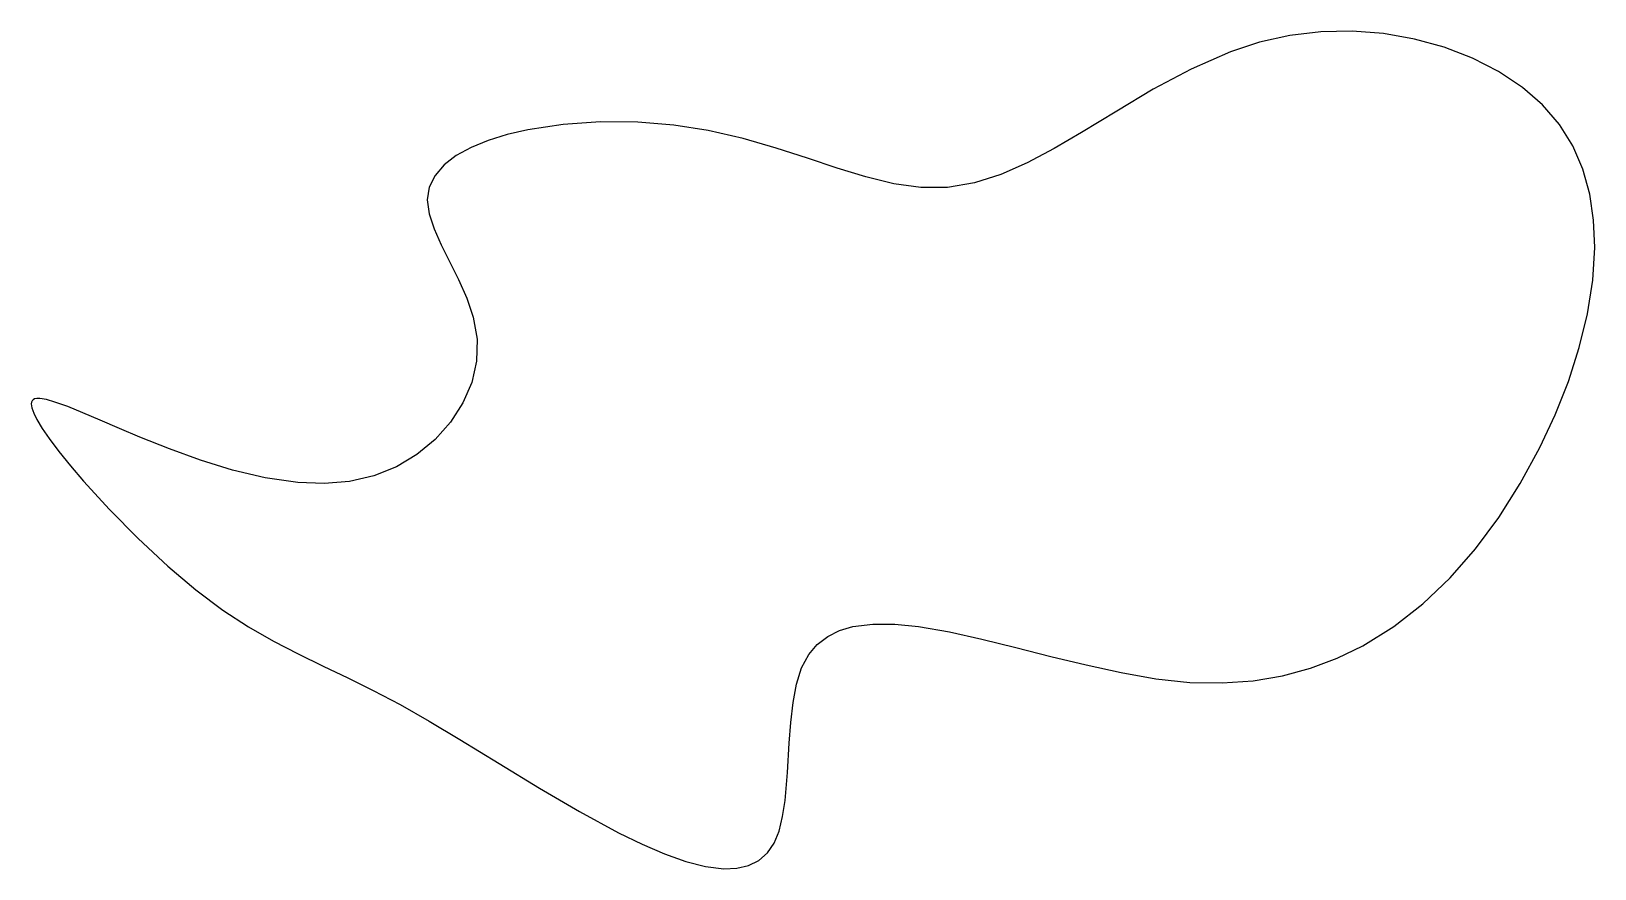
# Model space of a CAD drawing. Header units: inches. Extents: x 6.5 to 17.1, y 5.9 to 11.5.
import ezdxf

# ---------------------------------------------------------------- set-up
doc = ezdxf.new("R2010")
doc.units = ezdxf.units.IN
doc.header["$MEASUREMENT"] = 0

msp = doc.modelspace()

# ---------------------------------------------------------------- linework, layer by layer
at = {"color": 7, "linetype": 'Continuous', "lineweight": 25, "flags": 128}
msp.add_lwpolyline([(9.197, 10.395), (9.21, 10.301), (9.243, 10.199), (9.291, 10.092), (9.347, 9.979), (9.408, 9.857), (9.464, 9.73), (9.508, 9.602), (9.535, 9.453), (9.53, 9.306), (9.497, 9.161), (9.437, 9.023), (9.354, 8.893), (9.25, 8.776), (9.127, 8.675), (8.989, 8.592), (8.836, 8.53), (8.673, 8.492), (8.5, 8.478), (8.322, 8.486), (8.103, 8.517), (7.883, 8.569), (7.666, 8.636), (7.456, 8.712), (7.257, 8.791), (7.118, 8.85), (6.989, 8.906), (6.872, 8.956), (6.769, 8.998), (6.682, 9.029), (6.625, 9.046), (6.58, 9.053), (6.561, 9.053), (6.546, 9.05), (6.535, 9.044), (6.529, 9.037), (6.525, 9.029), (6.523, 9.018), (6.527, 8.99), (6.54, 8.953), (6.561, 8.91), (6.597, 8.851), (6.643, 8.783), (6.709, 8.694), (6.787, 8.598), (6.875, 8.495), (7.051, 8.303), (7.245, 8.108), (7.446, 7.921), (7.635, 7.761), (7.817, 7.624), (7.99, 7.511), (8.159, 7.413), (8.326, 7.327), (8.495, 7.245), (8.66, 7.166), (8.832, 7.081), (9.015, 6.985), (9.21, 6.873), (9.416, 6.75), (9.683, 6.587), (9.955, 6.421), (10.226, 6.262), (10.489, 6.119), (10.648, 6.042), (10.8, 5.976), (10.943, 5.926), (11.077, 5.891), (11.199, 5.876), (11.288, 5.879), (11.367, 5.897), (11.437, 5.931), (11.495, 5.983), (11.539, 6.048), (11.573, 6.131), (11.597, 6.228), (11.613, 6.338), (11.63, 6.527), (11.641, 6.725), (11.652, 6.865), (11.667, 7), (11.69, 7.124), (11.725, 7.233), (11.773, 7.324), (11.831, 7.392), (11.901, 7.446), (11.981, 7.485), (12.071, 7.512), (12.206, 7.529), (12.354, 7.528), (12.515, 7.512), (12.723, 7.476), (12.943, 7.428), (13.172, 7.371), (13.408, 7.311), (13.646, 7.253), (13.884, 7.201), (14.118, 7.16), (14.346, 7.135), (14.565, 7.131), (14.775, 7.146), (14.973, 7.179), (15.162, 7.23), (15.342, 7.298), (15.514, 7.381), (15.724, 7.512), (15.921, 7.666), (16.105, 7.841), (16.276, 8.037), (16.433, 8.25), (16.578, 8.479), (16.71, 8.721), (16.813, 8.942), (16.903, 9.168), (16.976, 9.397), (17.032, 9.626), (17.067, 9.852), (17.081, 10.074), (17.073, 10.257), (17.047, 10.434), (17.001, 10.602), (16.933, 10.759), (16.842, 10.904), (16.728, 11.036), (16.593, 11.154), (16.432, 11.262), (16.255, 11.353), (16.064, 11.426), (15.863, 11.481), (15.655, 11.518), (15.443, 11.534), (15.231, 11.53), (15.022, 11.506), (14.818, 11.46), (14.621, 11.395), (14.356, 11.278), (14.1, 11.142), (13.854, 10.995), (13.614, 10.85), (13.43, 10.742), (13.249, 10.646), (13.07, 10.567), (12.892, 10.51), (12.711, 10.479), (12.53, 10.479), (12.347, 10.504), (12.159, 10.55), (11.964, 10.61), (11.764, 10.676), (11.553, 10.745), (11.331, 10.809), (11.093, 10.864), (10.863, 10.9), (10.618, 10.92), (10.366, 10.922), (10.115, 10.905), (9.876, 10.869), (9.737, 10.836), (9.608, 10.797), (9.493, 10.749), (9.393, 10.694), (9.311, 10.631), (9.25, 10.56), (9.211, 10.481), (9.197, 10.395)], dxfattribs=at)

doc.saveas('drawing.dxf')
